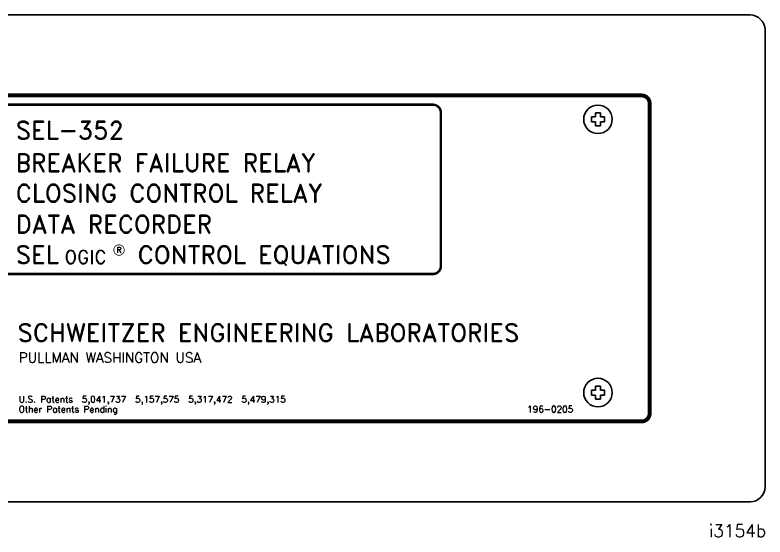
# Model space of a CAD drawing. Extents: x 1.8 to 21.6, y 5.9 to 11.2.
# Drawn here: x 14.11 to 21.65, y 5.95 to 11.2 of the extents above; entities that cross this region are included whole.
import ezdxf
from ezdxf.enums import TextEntityAlignment as Align

# ---------------------------------------------------------------- set-up
doc = ezdxf.new("R2010")
doc.units = 0
doc.header["$LTSCALE"] = 1.21
doc.header["$MEASUREMENT"] = 0
doc.layers.get('0').update_dxf_attribs({"linetype": 'CONTINUOUS'})
doc.layers.add('DWG', color=7, linetype='CONTINUOUS')
doc.styles.add('ROMAND', font='ROMAND', dxfattribs={"width": 0.875})
doc.styles.add('ROMANS', font='ROMANS')

msp = doc.modelspace()

# ---------------------------------------------------------------- linework, layer by layer
for p, q in [((21.5, 11.2), (2, 11.2)), ((21.65, 6.45), (21.65, 11.05)), ((2, 6.3), (21.5, 6.3))]:
    msp.add_line(p, q)
at = {"linetype": 'CONTINUOUS'}
for p, q in [((19.945, 10.2151), (19.995, 10.2151)), ((19.945, 10.2151), (19.945, 10.175)), ((19.995, 10.2151), (19.995, 10.175)), ((19.9049, 10.175), (19.945, 10.175)), ((19.9049, 10.125), (19.9049, 10.175)), ((19.9049, 10.125), (19.945, 10.125)), ((19.945, 10.125), (19.945, 10.0849)), ((19.995, 10.175), (20.0351, 10.175)), ((19.995, 10.125), (19.995, 10.0849)), ((19.995, 10.125), (20.0351, 10.125)), ((20.0351, 10.125), (20.0351, 10.175)), ((19.945, 10.0849), (19.995, 10.0849)), ((19.9049, 7.425), (19.945, 7.425)), ((19.9049, 7.375), (19.9049, 7.425)), ((19.945, 7.4651), (19.995, 7.4651)), ((19.945, 7.4651), (19.945, 7.425)), ((19.995, 7.4651), (19.995, 7.425)), ((19.995, 7.425), (20.0351, 7.425)), ((20.0351, 7.375), (20.0351, 7.425)), ((19.9049, 7.375), (19.945, 7.375)), ((19.945, 7.375), (19.945, 7.3349)), ((19.945, 7.3349), (19.995, 7.3349)), ((19.995, 7.375), (19.995, 7.3349)), ((19.995, 7.375), (20.0351, 7.375))]:
    msp.add_line(p, q, dxfattribs=at)
for points, const_width in [([(3.09, 10.39), (20.41, 10.39, -0.414214), (20.49, 10.31), (20.49, 7.19, -0.414214), (20.41, 7.11), (3.09, 7.11, -0.414214), (3.01, 7.19), (3.01, 10.31, -0.414214)], 0.04), ([(15.1017, 8.8343, 1), (15.2067, 8.8343, 1)], 0.0075)]:
    msp.add_lwpolyline(points, format="xyb", close=True, dxfattribs=dict(const_width=const_width))
at = {"linetype": 'CONTINUOUS', "const_width": 0.025}
msp.add_lwpolyline([(18.3107, 8.5933), (14.0047, 8.5933, -0.414214), (13.9247, 8.6733), (13.9247, 10.217, -0.414214), (14.0047, 10.297), (18.3107, 10.297, -0.414214), (18.3907, 10.217), (18.3907, 8.6733, -0.414214)], format="xyb", close=True, dxfattribs=at)
for centre in [(19.97, 10.15), (19.97, 7.4)]:
    msp.add_circle(centre, 0.1432)
for centre, start, end in [((21.5, 11.05), 0, 90), ((21.5, 6.45), 270, 360)]:
    msp.add_arc(centre, 0.15, start, end)

# ---------------------------------------------------------------- texts
at = {"linetype": 'CONTINUOUS'}
for s, height, style, p in [('SEL-352', 0.18, 'ROMAND', (14.1157, 9.9498)), ('BREAKER FAILURE RELAY', 0.18, 'ROMAND', (14.1157, 9.6228)), ('CLOSING CONTROL RELAY', 0.18, 'ROMAND', (14.1157, 9.3161)), ('DATA RECORDER', 0.18, 'ROMAND', (14.1157, 9.0044)), ('SEL', 0.18, 'ROMAND', (14.1157, 8.6977)), ('OGIC', 0.135, 'ROMAND', (14.6049, 8.6963)), ('CONTROL EQUATIONS', 0.18, 'ROMAND', (15.3417, 8.6976)), ('SCHWEITZER ENGINEERING LABORATORIES', 0.18, 'ROMAND', (14.1342, 7.9127)), ('PULLMAN WASHINGTON USA', 0.1, 'ROMAND', (14.1456, 7.7017)), ('196-0205', 0.065, 'ROMANS', (19.2592, 7.2))]:
    msp.add_text(s, height=height, dxfattribs=dict(at, style=style)).set_placement(p)
at = {"style": 'ROMANS'}
msp.add_text('R', height=0.0575, dxfattribs=at).set_placement((15.1542, 8.8343), align=Align.MIDDLE)
for s, p in [('U.S. Patents  5,041,737  5,157,575  5,317,472  5,479,315', (14.1456, 7.2996)), ('Other Patents Pending', (14.1456, 7.1996))]:
    msp.add_text(s, height=0.065, dxfattribs=at).set_placement(p)
at = {"layer": 'DWG', "style": 'ROMAND'}
msp.add_text('i3154b', height=0.125, dxfattribs=at).set_placement((21.6601, 5.9462), align=Align.RIGHT)

doc.saveas('drawing.dxf')
